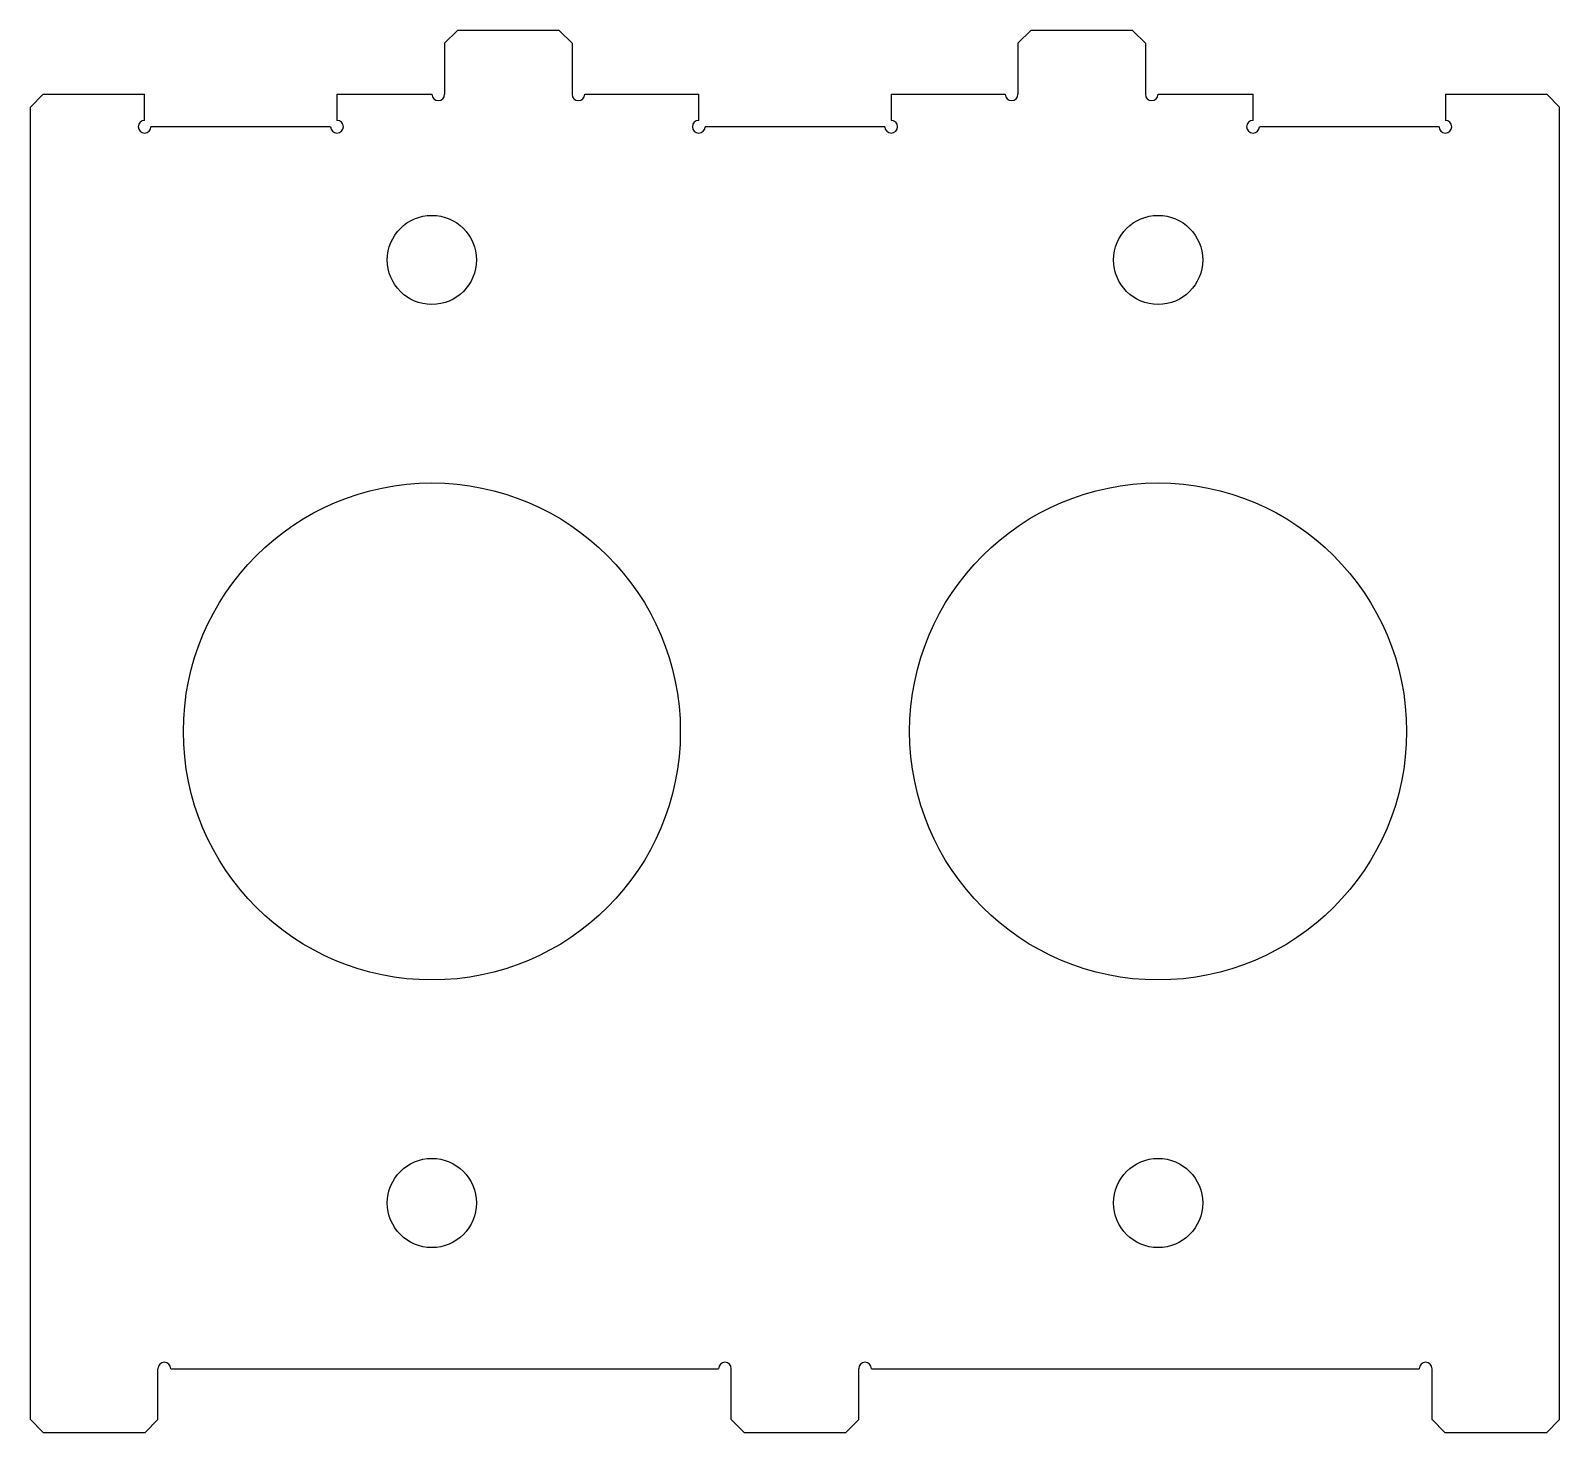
# Model space of a CAD drawing. Extents: x 222 to 462, y 273 to 493.
import ezdxf

# ---------------------------------------------------------------- set-up
doc = ezdxf.new("R2010")
doc.units = 0
doc.linetypes.add('SLD-CONTINUA', pattern=[0])
doc.layers.get('0').update_dxf_attribs({"linetype": 'CONTINUOUS'})

msp = doc.modelspace()

# ---------------------------------------------------------------- linework, layer by layer
at = {"color": 7, "linetype": 'SLD-CONTINUA'}
for p, q in [((288.65, 492.78), (286.65, 490.78)), ((304.65, 492.78), (288.65, 492.78)), ((306.65, 490.78), (304.65, 492.78)), ((378.65, 492.78), (376.65, 490.78)), ((394.65, 492.78), (378.65, 492.78)), ((396.65, 490.78), (394.65, 492.78)), ((286.65, 490.78), (286.65, 482.78)), ((306.65, 490.78), (306.65, 482.78)), ((376.65, 490.78), (376.65, 482.78)), ((396.65, 490.78), (396.65, 482.78)), ((223.65, 482.78), (221.65, 480.78)), ((223.65, 482.78), (239.55, 482.78)), ((239.55, 478.68), (239.55, 482.78)), ((269.75, 482.78), (269.75, 478.68)), ((269.75, 482.78), (284.65, 482.78)), ((308.65, 482.78), (326.55, 482.78)), ((326.55, 478.68), (326.55, 482.78)), ((356.75, 482.78), (356.75, 478.68)), ((356.75, 482.78), (374.65, 482.78)), ((398.65, 482.78), (413.55, 482.78)), ((413.55, 478.68), (413.55, 482.78)), ((443.75, 482.78), (443.75, 478.68)), ((443.75, 482.78), (459.65, 482.78)), ((461.65, 480.78), (459.65, 482.78)), ((221.65, 274.78), (221.65, 480.78)), ((461.65, 274.78), (461.65, 480.78)), ((268.75, 477.68), (240.55, 477.68)), ((355.75, 477.68), (327.55, 477.68)), ((442.75, 477.68), (414.55, 477.68)), ((241.65, 274.78), (241.65, 282.78)), ((243.65, 282.78), (329.65, 282.78)), ((331.65, 274.78), (331.65, 282.78)), ((351.65, 274.78), (351.65, 282.78)), ((353.65, 282.78), (439.65, 282.78)), ((441.65, 274.78), (441.65, 282.78)), ((221.65, 274.78), (223.65, 272.78)), ((239.65, 272.78), (241.65, 274.78)), ((331.65, 274.78), (333.65, 272.78)), ((349.65, 272.78), (351.65, 274.78)), ((441.65, 274.78), (443.65, 272.78)), ((459.65, 272.78), (461.65, 274.78)), ((223.65, 272.78), (239.65, 272.78)), ((333.65, 272.78), (349.65, 272.78)), ((443.65, 272.78), (459.65, 272.78))]:
    msp.add_line(p, q, dxfattribs=at)
for centre, radius in [((284.65, 456.78), 7), ((398.65, 456.78), 7), ((284.65, 382.78), 39), ((398.65, 382.78), 39), ((284.65, 308.78), 7), ((398.65, 308.78), 7)]:
    msp.add_circle(centre, radius, dxfattribs=at)
for centre, start, end in [((285.65, 482.78), 180, 0), ((307.65, 482.78), 180, 0), ((375.65, 482.78), 180, 0), ((397.65, 482.78), 180, 0), ((239.55, 477.68), 90, 0), ((269.75, 477.68), 180, 90), ((326.55, 477.68), 90, 0), ((356.75, 477.68), 180, 90), ((413.55, 477.68), 90, 0), ((443.75, 477.68), 180, 90), ((242.65, 282.78), 0, 180), ((330.65, 282.78), 0, 180), ((352.65, 282.78), 0, 180), ((440.65, 282.78), 0, 180)]:
    msp.add_arc(centre, 1, start, end, dxfattribs=at)

doc.saveas('drawing.dxf')
